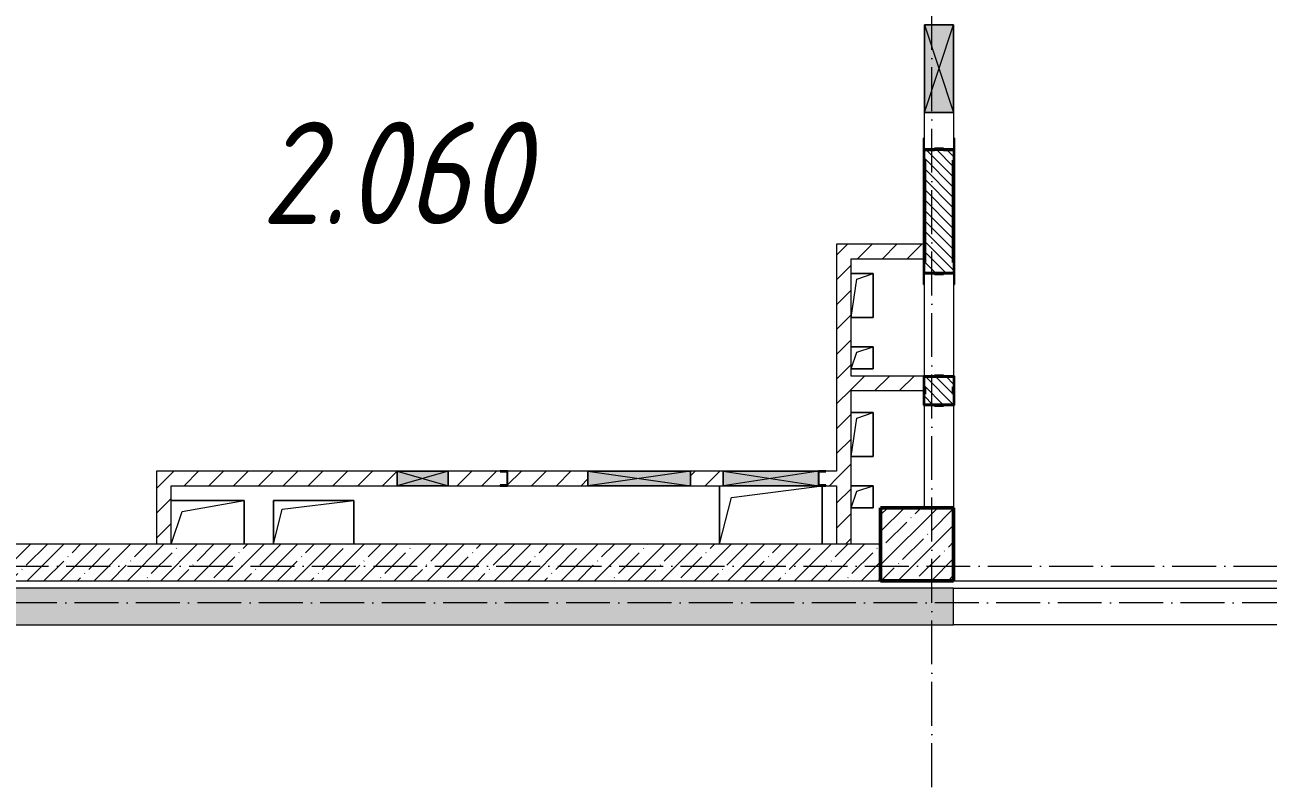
# Model space of a CAD drawing. Header units: millimetres. Extents: x -12989 to 629078, y -109036 to 555275.
# Drawn here: x 42510 to 51010, y 71869 to 77045 of the extents above; entities that cross this region are included whole.
import ezdxf

# ---------------------------------------------------------------- set-up
doc = ezdxf.new("R2010")
doc.units = ezdxf.units.MM
doc.linetypes.add('50_200_ШТРИХ_1Т_ш5_п1_п1_', pattern=[700, 500, -100, 0, -100])
for name, color, linetype, lineweight in [('A-DETL-GENF-OTLN', 7, 'Continuous', 9), ('A-FLOR-____-OTLN', 7, 'Continuous', 9), ('A-GENM-____-MCUT', 7, 'Continuous', 25), ('A-GENM-____-OTLN', 7, 'Continuous', 9), ('A-GENM-____-OTLN-1', 7, 'Continuous', 25), ('A-GLAZ-____-OTLN', 7, 'Continuous', 9), ('A-WALL-____-MCUT-1', 7, 'Continuous', 9), ('A-WALL-____-MCUT-2', 7, 'Continuous', 50), ('A-WALL-____-OTLN', 7, 'Continuous', 9), ('A-WALL-____-PATT-1', 7, 'Continuous', 9), ('A-WALL-FNSH-MCUT-1', 7, 'Continuous', 9), ('I-WALL-____-OTLN', 7, 'Continuous', 9), ('S-COLS-____-MCUT', 7, 'Continuous', 50), ('S-COLS-____-OTLN', 7, 'Continuous', 9), ('S-GRID-____-OTLN-1', 7, '50_200_ШТРИХ_1Т_ш5_п1_п1_', 9), ('Марки помещений', 7, 'Continuous', 9)]:
    doc.layers.add(name, color=color, linetype=linetype, lineweight=lineweight)
doc.styles.add('ISOCPEUR_I_3', font='isocpeui.ttf', dxfattribs={"width": 0.85, "height": 2.2})
pattern_1 = [(45, (43259.71, 63713.66), (-84.8528, 84.8528), [])]
pattern_2 = [(45, (43259.71, 63713.66), (-114.0493, 114.0493), []), (45, (43373.76, 63713.66), (-114.0493, 114.0493), [201.612, -40.322, 3.353, -36.97])]

# ---------------------------------------------------------------- blocks, each defined once
blk = doc.blocks.new('BSC_Колонна _Прямоугольная - 500х500-V43-АР1_План отверстий 2 этажа в осях 1-64_А-ГГ')
at = {"layer": 'S-COLS-____-OTLN'}
h = blk.add_hatch(dxfattribs=at)
h.set_pattern_fill('FP_72', color=256, style=0, pattern_type=2)
h.set_pattern_definition([(45, (-5350, -9781.04), (-114.0493, 114.0493), []), (45, (-5235.95, -9781.04), (-114.0493, 114.0493), [201.613, -40.323, 3.353, -36.97])])
h.paths.add_polyline_path([(-250, -250), (250, -250), (250, 250), (-250, 250)], flags=0)
at = {"layer": 'S-COLS-____-MCUT'}
for p, q in [((250, 250), (-250, 250)), ((-250, 250), (-250, -250)), ((250, -250), (250, 250)), ((-250, -250), (250, -250))]:
    blk.add_line(p, q, dxfattribs=at)
blk = doc.blocks.new('Фахверк_СКБ_Уголок - 200_3960_зеркало-28268689-АР1_План отверстий 2 этажа в осях 1-64_А-ГГ')
at = {"layer": 'A-GENM-____-MCUT'}
for p, q in [((200, 156), (125, 156)), ((125, 156), (125, 81)), ((131, 81), (131, 150)), ((131, 150), (200, 150)), ((200, 150), (200, 156)), ((125, 81), (131, 81)), ((131, 19), (125, 19)), ((125, 19), (125, -56)), ((131, -50), (131, 19)), ((125, -56), (200, -56)), ((200, -50), (131, -50)), ((200, -56), (200, -50))]:
    blk.add_line(p, q, dxfattribs=at)
blk = doc.blocks.new('154_Стойка_СКБ_Уголок - СМ-2180_200-28268025-АР1_План отверстий 2 этажа в осях 1-64_А-ГГ')
at = {"layer": 'A-GENM-____-MCUT'}
for p, q in [((125, 156), (125, 81)), ((200, 156), (125, 156)), ((131, 81), (131, 150)), ((131, 150), (200, 150)), ((200, 150), (200, 156)), ((125, 81), (131, 81)), ((131, 19), (125, 19)), ((125, 19), (125, -56)), ((131, -50), (131, 19)), ((125, -56), (200, -56)), ((200, -50), (131, -50)), ((200, -56), (200, -50))]:
    blk.add_line(p, q, dxfattribs=at)
blk = doc.blocks.new('Стойка_Влож_Уголок_Опорный - Уголок-28213941-АР1_План отверстий 2 этажа в осях 1-64_А-ГГ')
at = {"layer": 'A-GENM-____-OTLN'}
for p, q in [((-212, -6), (-212, 0)), ((0, 0), (0, -6)), ((-212, -75), (-212, -6)), ((-212, -6), (-206, -6)), ((-212, -75), (-206, -75)), ((-6, -6), (0, -6)), ((-6, -75), (0, -75)), ((0, -6), (0, -75))]:
    blk.add_line(p, q, dxfattribs=at)
blk = doc.blocks.new('154_Фахверк_СКБ_Швеллер - Тип_100_3960-28318856-АР1_План отверстий 2 этажа в осях 1-64_А-ГГ')
at = {"layer": 'A-GENM-____-MCUT'}
for p, q in [((175, 50), (125, 50)), ((125, 50), (125, -50)), ((128, 47), (175, 47)), ((128, -47), (128, 47)), ((175, 47), (175, 50)), ((125, -50), (175, -50)), ((175, -47), (128, -47)), ((175, -50), (175, -47))]:
    blk.add_line(p, q, dxfattribs=at)
blk = doc.blocks.new('AR_Отверстие прямоугольное _в плите_ - AR_Отверстие прямоугольное _в плите_-V148-АР1_План отверстий 2 этажа в осях 1-64_А-ГГ')
at = {"layer": 'A-GENM-____-OTLN'}
for p, q in [((75, 75), (-75, 75)), ((-75, -75), (-37.5, 37.5)), ((-37.5, 37.5), (75, 75)), ((75, -75), (75, 75)), ((-75, -75), (75, -75))]:
    blk.add_line(p, q, dxfattribs=at)
blk = doc.blocks.new('AR_Отверстие прямоугольное _в плите_ - AR_Отверстие прямоугольное _в плите_-V149-АР1_План отверстий 2 этажа в осях 1-64_А-ГГ')
at = {"layer": 'A-GENM-____-OTLN'}
for p, q in [((75, 150), (-75, 150)), ((-75, -150), (-37.5, 112.5)), ((-37.5, 112.5), (75, 150)), ((75, -150), (75, 150)), ((-75, -150), (75, -150))]:
    blk.add_line(p, q, dxfattribs=at)
blk = doc.blocks.new('AR_Отверстие прямоугольное _в плите_ - AR_Отверстие прямоугольное _в плите_-30552525-АР1_План отверстий 2 этажа в осях 1-64_А-ГГ')
at = {"layer": 'A-GENM-____-OTLN'}
for p, q in [((-350, 200), (-350, -200)), ((-270, 120), (350, 200)), ((350, -200), (350, 200)), ((-350, -200), (-270, 120))]:
    blk.add_line(p, q, dxfattribs=at)
blk = doc.blocks.new('AR_Отверстие прямоугольное _в плите_ - AR_Отверстие прямоугольное _в плите_-30459267-АР1_План отверстий 2 этажа в осях 1-64_А-ГГ')
at = {"layer": 'A-GENM-____-OTLN'}
for p, q in [((250, 150), (-250, 150)), ((-175, 75), (250, 150)), ((250, -150), (250, 150)), ((-250, -150), (-175, 75))]:
    blk.add_line(p, q, dxfattribs=at)
blk = doc.blocks.new('AR_Отверстие прямоугольное _в плите_ - AR_Отверстие прямоугольное _в плите_-30552596-АР1_План отверстий 2 этажа в осях 1-64_А-ГГ')
at = {"layer": 'A-GENM-____-OTLN'}
for p, q in [((275, 150), (-275, 150)), ((-275, 150), (-275, -150)), ((-275, -150), (-215, 90)), ((-215, 90), (275, 150)), ((275, -150), (275, 150))]:
    blk.add_line(p, q, dxfattribs=at)
blk = doc.blocks.new('AR_Отверстие прямоугольное _в стене_ - AR_Отверстие прямоугольное _в стене__ОВ-36887039-АР1_План отверстий 2 этажа в осях 1-64_А-ГГ')
at = {"layer": 'A-GLAZ-____-OTLN'}
blk.add_hatch(color=256, dxfattribs=at).paths.add_polyline_path([(325, -50), (325, 50), (-325, 50), (-325, -50), (55, -50)], flags=0)
at = {"layer": 'A-DETL-GENF-OTLN'}
for p, q in [((-325, -50), (-325, 50)), ((-325, 50), (325, 50)), ((325, 50), (-325, -50)), ((-325, 50), (325, -50)), ((325, 50), (-325, 50)), ((-325, 50), (-325, -50)), ((325, 50), (325, -50)), ((325, -50), (325, 50)), ((325, -50), (-325, -50)), ((-325, -50), (325, -50))]:
    blk.add_line(p, q, dxfattribs=at)
blk = doc.blocks.new('AR_Отверстие прямоугольное _в стене__БезПР - AR_Отверстие прямоугольное _в стене__БезПР-36429042-АР1_План отверстий 2 этажа в осях 1-64_А-ГГ')
at = {"layer": 'A-GLAZ-____-OTLN'}
blk.add_hatch(color=256, dxfattribs=at).paths.add_polyline_path([(-350, -50), (350, -50), (350, 50), (-350, 50)], flags=0)
at = {"layer": 'A-DETL-GENF-OTLN'}
for p, q in [((-350, -50), (-350, 50)), ((-350, 50), (350, 50)), ((350, 50), (-350, -50)), ((-350, 50), (350, -50)), ((350, 50), (-350, 50)), ((-350, 50), (-350, -50)), ((350, 50), (350, -50)), ((350, -50), (350, 50)), ((350, -50), (-350, -50)), ((-350, -50), (350, -50))]:
    blk.add_line(p, q, dxfattribs=at)
at = {"layer": 'A-GLAZ-____-OTLN'}
blk.add_line((350, 50), (-350, 50), dxfattribs=at)
blk = doc.blocks.new('AR_Отверстие прямоугольное _в стене__БезПР - AR_Отверстие прямоугольное _в стене__БезПР-36788977-АР1_План отверстий 2 этажа в осях 1-64_А-ГГ')
at = {"layer": 'A-GLAZ-____-OTLN'}
blk.add_hatch(color=256, dxfattribs=at).paths.add_polyline_path([(175, -50), (175, 50), (-175, 50), (-175, -50)], flags=0)
at = {"layer": 'A-DETL-GENF-OTLN'}
for p, q in [((-175, -50), (-175, 50)), ((-175, 50), (175, 50)), ((175, 50), (-175, -50)), ((-175, 50), (175, -50)), ((175, 50), (-175, 50)), ((-175, 50), (-175, -50)), ((175, 50), (175, -50)), ((175, -50), (175, 50)), ((175, -50), (-175, -50)), ((-175, -50), (175, -50))]:
    blk.add_line(p, q, dxfattribs=at)
at = {"layer": 'A-GLAZ-____-OTLN'}
blk.add_line((175, 50), (-175, 50), dxfattribs=at)
blk = doc.blocks.new('AR_Отверстие прямоугольное _в стене_ - AR_Отверстие прямоугольное _в стене__ОВ-36870782-АР1_План отверстий 2 этажа в осях 1-64_А-ГГ')
at = {"layer": 'A-GLAZ-____-OTLN'}
blk.add_hatch(color=256, dxfattribs=at).paths.add_polyline_path([(-300, 100), (-300, -100), (300, -100), (300, 100)], flags=0)
at = {"layer": 'A-DETL-GENF-OTLN'}
for p, q in [((-300, -100), (-300, 100)), ((-300, 100), (300, 100)), ((300, 100), (-300, -100)), ((-300, 100), (300, -100)), ((300, 100), (-300, 100)), ((-300, 100), (-300, -100)), ((300, 100), (300, -100)), ((300, -100), (300, 100)), ((300, -100), (-300, -100)), ((-300, -100), (300, -100))]:
    blk.add_line(p, q, dxfattribs=at)
blk = doc.blocks.new('154_Фахверк_СКБ_Швеллер - Тип_100_3960_зеркало-V199-АР1_План отверстий 2 этажа в осях 1-64_А-ГГ')
at = {"layer": 'A-GENM-____-MCUT'}
for p, q in [((175, 50), (125, 50)), ((128, 47), (175, 47)), ((128, -47), (128, 47)), ((175, 47), (175, 50)), ((125, -50), (175, -50)), ((175, -47), (128, -47)), ((175, -50), (175, -47))]:
    blk.add_line(p, q, dxfattribs=at)
blk = doc.blocks.new('2этаж')
at = {"layer": 'S-GRID-____-OTLN-1', "color": 251, "ltscale": 0.6, "true_color": 0x636466}
for p, q in [((-10141.7, 454533.3), (-10141.7, 508896.9)), ((-20260.4, 468647), (8278.9, 468647)), ((88482.7, 468397), (-20037.2, 468397))]:
    blk.add_line(p, q, dxfattribs=at)

msp = doc.modelspace()

# ---------------------------------------------------------------- hatches: boundary and pattern name
at = {"layer": 'A-WALL-____-PATT-1'}
h = msp.add_hatch(dxfattribs=at)
h.set_pattern_fill('FP_6', color=256, style=0, pattern_type=2)
h.set_pattern_definition([(135, (43259.71, 63713.66), (-35.35534, -35.35534), [])])
h.paths.add_polyline_path([(48790.7115, 74444.7006), (48790.7115, 74450.7006), (48859.7115, 74450.7006), (48859.7115, 74638.7006), (48790.7115, 74638.7006), (48790.7115, 74644.7006), (48728.7115, 74644.7006), (48728.7115, 74638.7006), (48659.7115, 74638.7006), (48659.7115, 74450.7006), (48728.7115, 74450.7006), (48728.7115, 74444.7006)], flags=0)
h.paths.add_polyline_path([(48728.7115, 75344.7006), (48790.7115, 75344.7006), (48790.7115, 75350.7006), (48859.7115, 75350.7006), (48859.7115, 76188.7006), (48790.7115, 76188.7006), (48790.7115, 76194.7006), (48728.7115, 76194.7006), (48728.7115, 76188.7006), (48659.7115, 76188.7006), (48659.7115, 75350.7006), (48728.7115, 75350.7006)], flags=0)
h.paths.add_polyline_path([(48790.7115, 77344.7006), (48859.7115, 77344.7006), (48859.7115, 77644.7006), (48659.7115, 77644.7006), (48659.7115, 77344.7006), (48728.7115, 77344.7006)], flags=0)
h = msp.add_hatch(dxfattribs=at)
h.set_pattern_fill('FP_4', color=256, style=0, pattern_type=2)
h.set_pattern_definition(pattern_1)
h.paths.add_polyline_path([(48059.7115, 73494.7006), (48159.7115, 73494.7006), (48159.7115, 75544.7006), (48059.7115, 75544.7006), (48059.7115, 73894.7006)], flags=0)
h = msp.add_hatch(dxfattribs=at)
h.set_pattern_fill('FP_4', color=256, style=0, pattern_type=2)
h.set_pattern_definition(pattern_1)
h.paths.add_polyline_path([(48659.7115, 75444.7006), (48659.7115, 75544.7006), (48159.7115, 75544.7006), (48159.7115, 75444.7006), (48548.4147, 75444.7006)], flags=0)
h = msp.add_hatch(dxfattribs=at)
h.set_pattern_fill('FP_4', color=256, style=0, pattern_type=2)
h.set_pattern_definition(pattern_1)
h.paths.add_polyline_path([(48659.7115, 74544.7006), (48659.7115, 74569.7006), (48653.7115, 74569.7006), (48653.7115, 74644.7006), (48159.7115, 74644.7006), (48159.7115, 74544.7006), (48653.7115, 74544.7006)], flags=0)
h = msp.add_hatch(dxfattribs=at)
h.set_pattern_fill('FP_4', color=256, style=0, pattern_type=2)
h.set_pattern_definition(pattern_1)
h.paths.add_polyline_path([(43509.7115, 73494.7006), (43509.7115, 73994.7006), (43409.7115, 73994.7006), (43409.7115, 73494.7006)], flags=0)
h = msp.add_hatch(dxfattribs=at)
h.set_pattern_fill('FP_4', color=256, style=0, pattern_type=2)
h.set_pattern_definition(pattern_1)
h.paths.add_polyline_path([(47984.7115, 73894.7006), (48059.7115, 73894.7006), (48059.7115, 73994.7006), (47984.7115, 73994.7006), (47984.7115, 73991.7006), (47937.7115, 73991.7006), (47937.7115, 73897.7006), (47984.7115, 73897.7006)], flags=0)
h.paths.add_polyline_path([(46359.7115, 73894.7006), (46359.7115, 73994.7006), (45809.7115, 73994.7006), (45809.7115, 73894.7006)], flags=0)
h.paths.add_polyline_path([(47059.7115, 73894.7006), (47284.7115, 73894.7006), (47284.7115, 73994.7006), (47059.7115, 73994.7006)], flags=0)
h.paths.add_polyline_path([(45054.7115, 73894.7006), (45054.7115, 73994.7006), (43509.7115, 73994.7006), (43509.7115, 73894.7006)], flags=0)
h.paths.add_polyline_path([(45404.7115, 73894.7006), (45759.7115, 73894.7006), (45759.7115, 73897.7006), (45806.7115, 73897.7006), (45806.7115, 73991.7006), (45759.7115, 73991.7006), (45759.7115, 73994.7006), (45404.7115, 73994.7006), (45404.7115, 73897.7006)], flags=0)
h = msp.add_hatch(dxfattribs=at)
h.set_pattern_fill('FP_25', color=256, style=0, pattern_type=2)
h.set_pattern_definition(pattern_2)
h.paths.add_polyline_path([(47664.6826, 73244.7006), (48359.7115, 73244.7006), (48359.7115, 73494.7006), (41309.7115, 73494.7006), (41309.7115, 73244.7006), (46780.9505, 73244.7006)], flags=0)
h = msp.add_hatch(dxfattribs=at)
h.set_pattern_fill('FP_25', color=256, style=0, pattern_type=2)
h.set_pattern_definition(pattern_2)
h.paths.add_polyline_path([(65909.7115, 72944.7006), (66809.7115, 72944.7006), (66809.7115, 73194.7006), (65909.7115, 73194.7006)], flags=0)
h.paths.add_polyline_path([(63809.7115, 72944.7006), (63809.7115, 73194.7006), (56159.7115, 73194.7006), (56159.7115, 72944.7006), (60920.6648, 72944.7006)], flags=0)
h.paths.add_polyline_path([(54059.7115, 72944.7006), (54059.7115, 73194.7006), (52859.7115, 73194.7006), (52859.7115, 72944.7006), (53850.8076, 72944.7006)], flags=0)
h.paths.add_polyline_path([(48548.4147, 72944.7006), (48859.7115, 72944.7006), (48859.7115, 73194.7006), (41309.7115, 73194.7006), (41309.7115, 72944.7006), (46780.9505, 72944.7006)], flags=0)

# ---------------------------------------------------------------- linework, layer by layer
at = {"layer": 'A-FLOR-____-OTLN'}
for p, q in [((48159.7115, 75344.7053), (48309.7115, 75344.7053)), ((48309.7115, 75344.7053), (48309.7115, 75044.7053)), ((48309.7115, 75044.7053), (48159.7115, 75044.7053)), ((48159.7115, 74844.7053), (48309.7115, 74844.7053)), ((48309.7115, 74844.7053), (48309.7115, 74694.7053)), ((48309.7115, 74694.7053), (48159.7115, 74694.7053)), ((48159.7115, 74394.7053), (48309.7115, 74394.7053)), ((48309.7115, 74394.7053), (48309.7115, 74094.7053)), ((48309.7115, 74094.7053), (48159.7115, 74094.7053)), ((47259.7115, 73494.7006), (47259.7115, 73894.7006)), ((47959.7115, 73894.7006), (47959.7115, 73494.7006)), ((48159.7115, 73894.7053), (48309.7115, 73894.7053)), ((48309.7115, 73894.7053), (48309.7115, 73744.7053)), ((43509.7115, 73794.7006), (44009.7115, 73794.7006)), ((44009.7115, 73794.7006), (44009.7115, 73494.7006)), ((44209.7115, 73794.7006), (44759.7115, 73794.7006)), ((44209.7115, 73494.7006), (44209.7115, 73794.7006)), ((44759.7115, 73794.7006), (44759.7115, 73494.7006)), ((48309.7115, 73744.7053), (48159.7115, 73744.7053)), ((48859.7115, 73244.7006), (52859.7115, 73244.7006))]:
    msp.add_line(p, q, dxfattribs=at)
at = {"layer": 'A-WALL-____-MCUT-1'}
for p, q in [((48359.7115, 73494.7006), (41309.7115, 73494.7006)), ((41309.7115, 73244.7006), (48359.7115, 73244.7006)), ((48859.7115, 73194.7006), (41309.7115, 73194.7006)), ((48859.7115, 72944.7006), (48859.7115, 73194.7006)), ((41309.7115, 72944.7006), (48859.7115, 72944.7006))]:
    msp.add_line(p, q, dxfattribs=at)
at = {"layer": 'A-WALL-____-MCUT-2'}
for p, q in [((48790.7115, 76194.7006), (48728.7115, 76194.7006)), ((48659.7115, 76119.7006), (48659.7115, 75419.7006)), ((48859.7115, 75419.7006), (48859.7115, 76119.7006)), ((48728.7115, 75344.7006), (48790.7115, 75344.7006)), ((48790.7115, 74644.7006), (48728.7115, 74644.7006)), ((48659.7115, 74519.7006), (48659.7115, 74569.7006)), ((48859.7115, 74519.7006), (48859.7115, 74569.7006)), ((48728.7115, 74444.7006), (48790.7115, 74444.7006))]:
    msp.add_line(p, q, dxfattribs=at)
at = {"layer": 'A-WALL-____-OTLN'}
for p, q in [((48859.7115, 73194.7006), (52859.7115, 73194.7006)), ((52859.7115, 72944.7006), (48859.7115, 72944.7006))]:
    msp.add_line(p, q, dxfattribs=at)
at = {"layer": 'A-WALL-FNSH-MCUT-1'}
for p, q in [((48059.7115, 75544.7006), (48059.7115, 73994.7006)), ((48659.7115, 75544.7006), (48059.7115, 75544.7006)), ((48159.7115, 74644.7006), (48159.7115, 75444.7006)), ((48159.7115, 75444.7006), (48659.7115, 75444.7006)), ((48653.7115, 74644.7006), (48159.7115, 74644.7006)), ((48159.7115, 73494.7006), (48159.7115, 74544.7006)), ((48159.7115, 74544.7006), (48659.7115, 74544.7006)), ((45054.7115, 73994.7006), (43409.7115, 73994.7006)), ((43409.7115, 73994.7006), (43409.7115, 73494.7006)), ((45759.7115, 73994.7006), (45404.7115, 73994.7006)), ((46359.7115, 73994.7006), (45809.7115, 73994.7006)), ((47284.7115, 73994.7006), (47059.7115, 73994.7006)), ((48059.7115, 73994.7006), (47984.7115, 73994.7006)), ((43509.7115, 73894.7006), (45054.7115, 73894.7006)), ((43509.7115, 73494.7006), (43509.7115, 73894.7006)), ((45404.7115, 73894.7006), (45759.7115, 73894.7006)), ((45809.7115, 73894.7006), (46359.7115, 73894.7006)), ((47059.7115, 73894.7006), (47284.7115, 73894.7006)), ((47984.7115, 73894.7006), (48059.7115, 73894.7006)), ((48059.7115, 73894.7006), (48059.7115, 73494.7006))]:
    msp.add_line(p, q, dxfattribs=at)
at = {"layer": 'I-WALL-____-OTLN'}
for p, q in [((48659.7115, 76194.7006), (48659.7115, 76444.7006)), ((48859.7115, 76444.7006), (48859.7115, 76194.7006)), ((48659.7115, 74644.7006), (48659.7115, 75344.7006)), ((48859.7115, 75344.7006), (48859.7115, 74644.7006)), ((48659.7115, 73744.7006), (48659.7115, 74444.7006)), ((48859.7115, 74444.7006), (48859.7115, 73744.7006))]:
    msp.add_line(p, q, dxfattribs=at)

# ---------------------------------------------------------------- block references
msp.add_blockref('2этаж', (58851.3748, -395302.2823))
at = {"layer": 'A-GENM-____-OTLN', "rotation": 180}
msp.add_blockref('Стойка_Влож_Уголок_Опорный - Уголок-28213941-АР1_План отверстий 2 этажа в осях 1-64_А-ГГ', (48653.7115, 76194.7006), dxfattribs=at)
at = {"layer": 'A-GENM-____-OTLN'}
for name, p in [('AR_Отверстие прямоугольное _в плите_ - AR_Отверстие прямоугольное _в плите_-V149-АР1_План отверстий 2 этажа в осях 1-64_А-ГГ', (48234.7115, 75194.7053)), ('Стойка_Влож_Уголок_Опорный - Уголок-28213941-АР1_План отверстий 2 этажа в осях 1-64_А-ГГ', (48865.7115, 75344.7006)), ('AR_Отверстие прямоугольное _в плите_ - AR_Отверстие прямоугольное _в плите_-V148-АР1_План отверстий 2 этажа в осях 1-64_А-ГГ', (48234.7115, 74769.7053)), ('AR_Отверстие прямоугольное _в плите_ - AR_Отверстие прямоугольное _в плите_-V149-АР1_План отверстий 2 этажа в осях 1-64_А-ГГ', (48234.7115, 74244.7053)), ('AR_Отверстие прямоугольное _в плите_ - AR_Отверстие прямоугольное _в плите_-30552525-АР1_План отверстий 2 этажа в осях 1-64_А-ГГ', (47609.7115, 73694.7006)), ('AR_Отверстие прямоугольное _в плите_ - AR_Отверстие прямоугольное _в плите_-V148-АР1_План отверстий 2 этажа в осях 1-64_А-ГГ', (48234.7115, 73819.7053)), ('AR_Отверстие прямоугольное _в плите_ - AR_Отверстие прямоугольное _в плите_-30459267-АР1_План отверстий 2 этажа в осях 1-64_А-ГГ', (43759.7115, 73644.7006)), ('AR_Отверстие прямоугольное _в плите_ - AR_Отверстие прямоугольное _в плите_-30552596-АР1_План отверстий 2 этажа в осях 1-64_А-ГГ', (44484.7115, 73644.7006))]:
    msp.add_blockref(name, p, dxfattribs=at)
at = {"layer": 'A-GENM-____-OTLN-1'}
for name, p, rotation in [('154_Стойка_СКБ_Уголок - СМ-2180_200-28268025-АР1_План отверстий 2 этажа в осях 1-64_А-ГГ', (48709.7115, 76319.7006), 269.9999999999999), ('154_Стойка_СКБ_Уголок - СМ-2180_200-28268025-АР1_План отверстий 2 этажа в осях 1-64_А-ГГ', (48809.7115, 75219.7006), 89.99999999999991), ('Фахверк_СКБ_Уголок - 200_3960_зеркало-28268689-АР1_План отверстий 2 этажа в осях 1-64_А-ГГ', (48709.7115, 74769.7006), 269.9999999999999), ('Фахверк_СКБ_Уголок - 200_3960_зеркало-28268689-АР1_План отверстий 2 этажа в осях 1-64_А-ГГ', (48809.7115, 74319.7006), 89.99999999999991), ('154_Фахверк_СКБ_Швеллер - Тип_100_3960-28318856-АР1_План отверстий 2 этажа в осях 1-64_А-ГГ', (45934.7115, 73944.7006), 180)]:
    msp.add_blockref(name, p, dxfattribs=dict(at, rotation=rotation))
msp.add_blockref('154_Фахверк_СКБ_Швеллер - Тип_100_3960_зеркало-V199-АР1_План отверстий 2 этажа в осях 1-64_А-ГГ', (47809.7115, 73944.7006), dxfattribs=at)
at = {"layer": 'A-GLAZ-____-OTLN', "rotation": 89.99999999999991}
msp.add_blockref('AR_Отверстие прямоугольное _в стене_ - AR_Отверстие прямоугольное _в стене__ОВ-36870782-АР1_План отверстий 2 этажа в осях 1-64_А-ГГ', (48759.7115, 76744.7006), dxfattribs=at)
at = {"layer": 'A-GLAZ-____-OTLN'}
for name, p in [('AR_Отверстие прямоугольное _в стене__БезПР - AR_Отверстие прямоугольное _в стене__БезПР-36788977-АР1_План отверстий 2 этажа в осях 1-64_А-ГГ', (45229.7115, 73944.7006)), ('AR_Отверстие прямоугольное _в стене__БезПР - AR_Отверстие прямоугольное _в стене__БезПР-36429042-АР1_План отверстий 2 этажа в осях 1-64_А-ГГ', (46709.7115, 73944.7006)), ('AR_Отверстие прямоугольное _в стене_ - AR_Отверстие прямоугольное _в стене__ОВ-36887039-АР1_План отверстий 2 этажа в осях 1-64_А-ГГ', (47609.7115, 73944.7006))]:
    msp.add_blockref(name, p, dxfattribs=at)
at = {"layer": 'S-COLS-____-OTLN'}
msp.add_blockref('BSC_Колонна _Прямоугольная - 500х500-V43-АР1_План отверстий 2 этажа в осях 1-64_А-ГГ', (48609.7115, 73494.7006), dxfattribs=at)

# ---------------------------------------------------------------- texts
at = {"layer": 'Марки помещений', "insert": (44125.8025, 76382.6274), "char_height": 700, "width": 785.65375, "attachment_point": 1, "style": 'ISOCPEUR_I_3'}
msp.add_mtext('2.060', dxfattribs=at)

doc.saveas('drawing.dxf')
